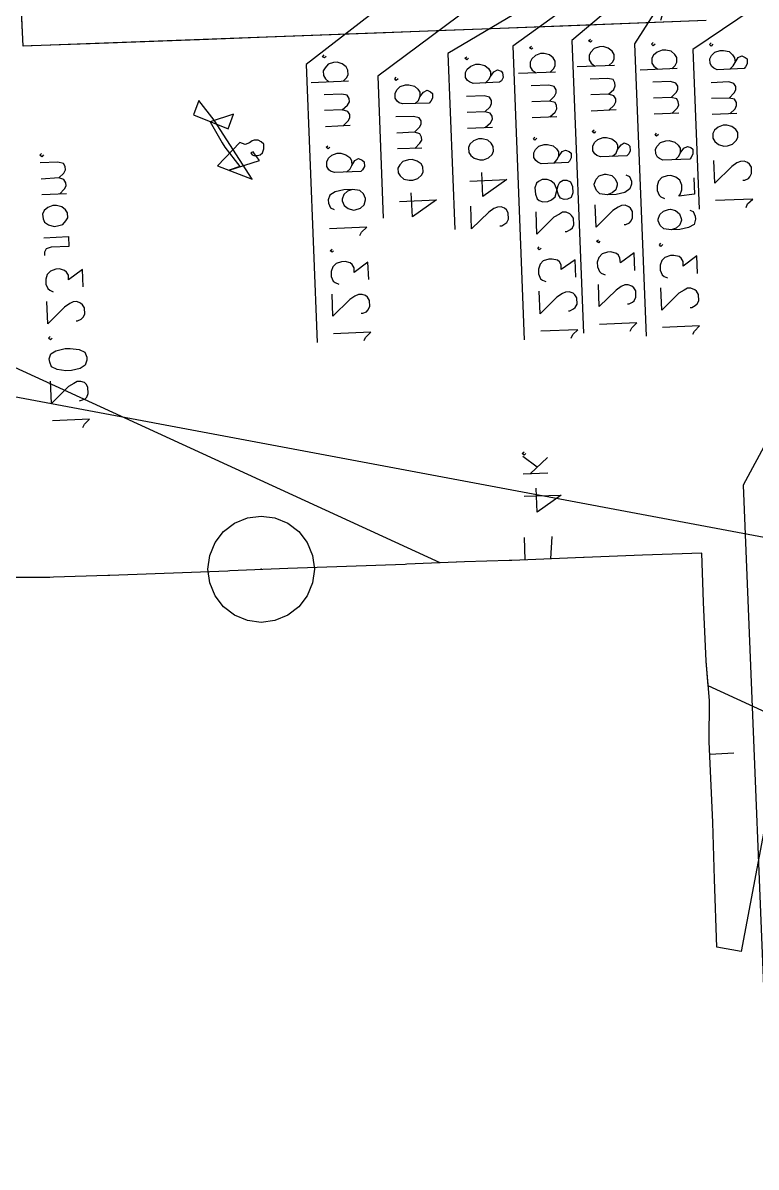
# Model space of a CAD drawing. Header units: metres. Extents: x 131 to 658, y 22 to 173.
# Drawn here: x 398.14 to 418.8, y 30.83 to 63.09 of the extents above; entities that cross this region are included whole.
import ezdxf

# ---------------------------------------------------------------- set-up
doc = ezdxf.new("R2010")
doc.units = ezdxf.units.M
for name, color, linetype in [('BOUNDARY', 7, 'Continuous'), ('BUILDING', 7, 'Continuous'), ('ELECTR_CABLE', 7, 'Continuous'), ('ELECTR_CABLE_COMM', 7, 'Continuous'), ('SEWER', 7, 'Continuous'), ('SIDEWALK_PATH', 7, 'Continuous'), ('TREE', 7, 'Continuous')]:
    doc.layers.add(name, color=color, linetype=linetype)

msp = doc.modelspace()

# ---------------------------------------------------------------- linework, layer by layer
at = {"layer": 'BOUNDARY'}
msp.add_lwpolyline([(417.394, 63.159), (415.019, 63.07), (413.354, 63.004), (411.335, 62.926), (411.335, 62.926), (410.025, 62.882), (408.361, 62.815), (405.032, 62.693), (403.367, 62.626), (400.038, 62.504), (398.374, 62.449), (398.152, 62.438), (398.152, 62.438), (398.063, 64.202)], dxfattribs=at)
at = {"layer": 'BUILDING'}
for points in [[(417.449, 44.395), (417.386, 45.093), (417.32, 46.758), (417.264, 48.144), (415.599, 48.082), (413.954, 48.016), (413.931, 48.015), (411.911, 47.937), (411.843, 47.935), (410.579, 47.892), (409.899, 47.865), (379.687, 61.75), (389.49, 83.08), (442.488, 58.722), (432.685, 37.392)], [(403.534, 60.352), (403.101, 60.906), (402.946, 60.496), (403.922, 60.107), (404.078, 60.518), (403.412, 60.307), (403.412, 60.307), (403.756, 59.708), (403.833, 59.586), (404.255, 59.042), (403.955, 58.942), (404.81, 59.209), (404.666, 59.397), (404.632, 59.453), (404.632, 59.453), (404.566, 59.431), (404.566, 59.431), (404.599, 59.375), (404.599, 59.375), (404.643, 59.353), (404.643, 59.353), (404.754, 59.353), (404.754, 59.353), (404.821, 59.375), (404.821, 59.375), (404.888, 59.431), (404.888, 59.431), (404.932, 59.542), (404.932, 59.542), (404.932, 59.675), (404.932, 59.675), (404.854, 59.741), (404.854, 59.741), (404.766, 59.786), (404.766, 59.786), (404.655, 59.786), (404.655, 59.786), (404.599, 59.763), (404.599, 59.763), (404.521, 59.708), (404.521, 59.708), (404.399, 59.664), (404.399, 59.664), (404.255, 59.719), (403.623, 59.064), (404.599, 58.687)]]:
    msp.add_lwpolyline(points, close=True, dxfattribs=at)
msp.add_lwpolyline([(383.115, 55.332), (420.523, 48.308), (418.381, 36.904), (417.689, 37.034), (417.626, 38.952), (417.574, 40.542), (417.477, 42.826), (417.485, 43.99), (417.386, 45.093), (417.32, 46.758), (417.264, 48.144), (415.599, 48.082), (413.954, 48.016), (413.931, 48.015), (411.911, 47.937), (411.843, 47.935), (410.579, 47.892), (408.96, 47.827), (408.911, 47.825), (405.606, 47.704), (403.967, 47.638), (403.917, 47.637), (400.588, 47.514), (400.538, 47.513), (398.999, 47.461), (398.902, 47.457), (397.43, 47.455)], dxfattribs=at)
at = {"layer": 'ELECTR_CABLE'}
for points in [[(432.874, 76.309), (433.084, 77.263), (418.437, 50.054), (419.211, 30.829)], [(412.311, 50.953), (412.267, 50.908), (412.267, 50.908), (412.211, 50.953), (412.211, 50.953), (412.267, 50.997)], [(412.633, 50.564), (412.223, 50.864)], [(412.922, 50.842), (412.433, 50.376)], [(412.933, 50.398), (412.234, 50.365)], [(412.267, 49.743), (413.31, 49.776), (413.31, 49.776), (412.633, 49.299), (412.633, 49.299), (412.6, 49.976)], [(412.267, 48.578), (412.281, 47.951)], [(413.017, 47.98), (413.055, 48.611)]]:
    msp.add_lwpolyline(points, dxfattribs=at)
at = {"layer": 'ELECTR_CABLE_COMM'}
for points in [[(419.336, 67.454), (419.946, 68.219), (419.946, 68.219), (411.945, 62.438), (411.945, 62.438), (412.267, 54.16)], [(415.94, 67.076), (416.539, 67.853), (416.539, 67.853), (408.139, 61.594), (408.139, 61.594), (408.294, 57.589)], [(412.256, 66.344), (412.844, 67.132), (412.844, 67.132), (406.119, 61.916), (406.119, 61.916), (406.43, 54.082)], [(417.482, 65.534), (418.037, 66.333), (418.037, 66.333), (413.61, 62.593), (413.61, 62.593), (413.931, 54.348)], [(421.832, 65.279), (422.465, 66.022), (422.465, 66.022), (417.016, 62.338), (417.016, 62.338), (417.194, 57.844)], [(414.963, 64.813), (415.64, 65.512), (415.64, 65.512), (410.114, 62.227), (410.114, 62.227), (410.314, 57.267)], [(416.118, 63.17), (416.395, 64.113), (416.395, 64.113), (415.374, 62.504), (415.374, 62.504), (415.696, 54.259)], [(414.176, 62.593), (414.131, 62.549), (414.131, 62.549), (414.076, 62.582), (414.076, 62.582), (414.131, 62.638)], [(412.511, 62.393), (412.467, 62.349), (412.467, 62.349), (412.411, 62.393), (412.411, 62.393), (412.467, 62.438)], [(414.653, 61.894), (414.753, 61.983), (414.753, 61.983), (414.797, 62.072), (414.797, 62.072), (414.797, 62.205), (414.797, 62.205), (414.742, 62.294), (414.742, 62.294), (414.631, 62.382), (414.631, 62.382), (414.486, 62.427), (414.486, 62.427), (414.386, 62.416), (414.386, 62.416), (414.231, 62.371), (414.231, 62.371), (414.142, 62.271), (414.142, 62.271), (414.098, 62.183), (414.098, 62.183), (414.098, 62.049), (414.098, 62.049), (414.153, 61.961), (414.153, 61.961), (414.253, 61.872)], [(415.951, 62.493), (415.896, 62.449), (415.896, 62.449), (415.851, 62.493), (415.851, 62.493), (415.896, 62.538)], [(416.428, 61.794), (416.517, 61.894), (416.517, 61.894), (416.561, 61.983), (416.561, 61.983), (416.561, 62.116), (416.561, 62.116), (416.506, 62.205), (416.506, 62.205), (416.406, 62.294), (416.406, 62.294), (416.251, 62.327), (416.251, 62.327), (416.151, 62.327), (416.151, 62.327), (416.007, 62.271), (416.007, 62.271), (415.907, 62.183), (415.907, 62.183), (415.862, 62.094), (415.862, 62.094), (415.862, 61.961), (415.862, 61.961), (415.918, 61.872), (415.918, 61.872), (416.029, 61.783)], [(417.582, 62.493), (417.527, 62.438), (417.527, 62.438), (417.482, 62.482), (417.482, 62.482), (417.527, 62.527)], [(418.059, 61.783), (418.148, 61.883), (418.148, 61.883), (418.204, 61.972), (418.204, 61.972), (418.292, 62.116), (418.292, 62.116), (418.392, 62.16), (418.392, 62.16), (418.492, 62.116), (418.492, 62.116), (418.548, 62.083), (418.548, 62.083), (418.548, 61.938), (418.548, 61.938), (418.503, 61.85), (418.503, 61.85), (418.459, 61.805), (418.459, 61.805), (417.704, 61.772), (417.704, 61.772), (417.604, 61.816), (417.604, 61.816), (417.549, 61.861), (417.549, 61.861), (417.505, 61.95), (417.505, 61.95), (417.494, 62.083), (417.494, 62.083), (417.538, 62.171), (417.538, 62.171), (417.638, 62.271), (417.638, 62.271), (417.782, 62.316), (417.782, 62.316), (417.882, 62.316), (417.882, 62.316), (418.037, 62.282), (418.037, 62.282), (418.137, 62.194), (418.137, 62.194), (418.193, 62.105), (418.193, 62.105), (418.204, 61.972)], [(406.685, 62.149), (406.641, 62.105), (406.641, 62.105), (406.585, 62.138), (406.585, 62.138), (406.63, 62.194)], [(407.162, 61.45), (407.262, 61.539), (407.262, 61.539), (407.307, 61.628), (407.307, 61.628), (407.296, 61.761), (407.296, 61.761), (407.251, 61.85), (407.251, 61.85), (407.14, 61.938), (407.14, 61.938), (406.996, 61.983), (406.996, 61.983), (406.896, 61.972), (406.896, 61.972), (406.741, 61.927), (406.741, 61.927), (406.652, 61.827), (406.652, 61.827), (406.596, 61.739), (406.596, 61.739), (406.608, 61.606), (406.608, 61.606), (406.663, 61.517), (406.663, 61.517), (406.763, 61.428)], [(410.691, 62.094), (410.647, 62.049), (410.647, 62.049), (410.591, 62.094), (410.591, 62.094), (410.647, 62.138)], [(412.988, 61.694), (413.088, 61.794), (413.088, 61.794), (413.133, 61.883), (413.133, 61.883), (413.133, 62.016), (413.133, 62.016), (413.077, 62.105), (413.077, 62.105), (412.977, 62.194), (412.977, 62.194), (412.822, 62.227), (412.822, 62.227), (412.722, 62.227), (412.722, 62.227), (412.578, 62.171), (412.578, 62.171), (412.478, 62.083), (412.478, 62.083), (412.433, 61.983), (412.433, 61.983), (412.433, 61.85), (412.433, 61.85), (412.489, 61.761), (412.489, 61.761), (412.6, 61.683)], [(411.168, 61.395), (411.268, 61.495), (411.268, 61.495), (411.313, 61.583), (411.313, 61.583), (411.412, 61.717), (411.412, 61.717), (411.512, 61.772), (411.512, 61.772), (411.612, 61.728), (411.612, 61.728), (411.657, 61.683), (411.657, 61.683), (411.668, 61.55), (411.668, 61.55), (411.623, 61.461), (411.623, 61.461), (411.568, 61.417), (411.568, 61.417), (410.824, 61.384), (410.824, 61.384), (410.725, 61.428), (410.725, 61.428), (410.669, 61.472), (410.669, 61.472), (410.614, 61.55), (410.614, 61.55), (410.614, 61.694), (410.614, 61.694), (410.658, 61.783), (410.658, 61.783), (410.758, 61.872), (410.758, 61.872), (410.902, 61.927), (410.902, 61.927), (411.002, 61.927), (411.002, 61.927), (411.157, 61.894), (411.157, 61.894), (411.257, 61.805), (411.257, 61.805), (411.313, 61.717), (411.313, 61.717), (411.313, 61.583)], [(413.144, 61.705), (412.1, 61.661)], [(414.808, 61.894), (413.754, 61.85)], [(416.572, 61.805), (415.529, 61.761)], [(407.318, 61.45), (406.264, 61.406)], [(408.716, 61.517), (408.66, 61.472), (408.66, 61.472), (408.616, 61.517), (408.616, 61.517), (408.66, 61.561)], [(409.193, 60.818), (409.282, 60.906), (409.282, 60.906), (409.326, 61.006), (409.326, 61.006), (409.426, 61.139), (409.426, 61.139), (409.526, 61.195), (409.526, 61.195), (409.626, 61.151), (409.626, 61.151), (409.681, 61.106), (409.681, 61.106), (409.681, 60.973), (409.681, 60.973), (409.637, 60.884), (409.637, 60.884), (409.582, 60.829), (409.582, 60.829), (408.838, 60.807), (408.838, 60.807), (408.738, 60.84), (408.738, 60.84), (408.683, 60.884), (408.683, 60.884), (408.627, 60.973), (408.627, 60.973), (408.627, 61.106), (408.627, 61.106), (408.672, 61.206), (408.672, 61.206), (408.771, 61.295), (408.771, 61.295), (408.916, 61.35), (408.916, 61.35), (409.016, 61.35), (409.016, 61.35), (409.171, 61.306), (409.171, 61.306), (409.271, 61.228), (409.271, 61.228), (409.326, 61.139), (409.326, 61.139), (409.326, 61.006)], [(412.977, 60.884), (413.121, 61.028), (413.121, 61.028), (413.166, 61.117), (413.166, 61.117), (413.166, 61.206), (413.166, 61.206), (413.11, 61.295), (413.11, 61.295), (412.955, 61.339), (412.955, 61.339), (412.456, 61.317)], [(414.642, 61.084), (414.786, 61.217), (414.786, 61.217), (414.83, 61.317), (414.83, 61.317), (414.819, 61.406), (414.819, 61.406), (414.775, 61.495), (414.775, 61.495), (414.619, 61.528), (414.619, 61.528), (414.12, 61.506)], [(416.406, 60.984), (416.55, 61.128), (416.55, 61.128), (416.595, 61.217), (416.595, 61.217), (416.595, 61.306), (416.595, 61.306), (416.539, 61.395), (416.539, 61.395), (416.384, 61.439), (416.384, 61.439), (415.884, 61.417)], [(418.037, 60.973), (418.181, 61.117), (418.181, 61.117), (418.226, 61.206), (418.226, 61.206), (418.226, 61.295), (418.226, 61.295), (418.17, 61.384), (418.17, 61.384), (418.026, 61.428), (418.026, 61.428), (417.527, 61.406)], [(407.14, 60.64), (407.284, 60.773), (407.284, 60.773), (407.34, 60.862), (407.34, 60.862), (407.329, 60.962), (407.329, 60.962), (407.273, 61.051), (407.273, 61.051), (407.129, 61.084), (407.129, 61.084), (406.63, 61.062)], [(411.157, 60.585), (411.302, 60.729), (411.302, 60.729), (411.346, 60.818), (411.346, 60.818), (411.346, 60.906), (411.346, 60.906), (411.29, 60.995), (411.29, 60.995), (411.135, 61.04), (411.135, 61.04), (410.636, 61.017)], [(414.653, 60.629), (414.797, 60.773), (414.797, 60.773), (414.841, 60.862), (414.841, 60.862), (414.841, 60.951), (414.841, 60.951), (414.786, 61.04), (414.786, 61.04), (414.642, 61.084), (414.642, 61.084), (414.142, 61.062)], [(416.428, 60.54), (416.572, 60.684), (416.572, 60.684), (416.617, 60.773), (416.617, 60.773), (416.606, 60.862), (416.606, 60.862), (416.561, 60.951), (416.561, 60.951), (416.406, 60.984), (416.406, 60.984), (415.907, 60.973)], [(412.988, 60.44), (413.133, 60.574), (413.133, 60.574), (413.188, 60.673), (413.188, 60.673), (413.177, 60.762), (413.177, 60.762), (413.133, 60.851), (413.133, 60.851), (412.977, 60.884), (412.977, 60.884), (412.478, 60.862)], [(418.059, 60.529), (418.204, 60.673), (418.204, 60.673), (418.248, 60.762), (418.248, 60.762), (418.248, 60.851), (418.248, 60.851), (418.193, 60.94), (418.193, 60.94), (418.037, 60.973), (418.037, 60.973), (417.538, 60.962)], [(407.162, 60.185), (407.307, 60.329), (407.307, 60.329), (407.351, 60.418), (407.351, 60.418), (407.351, 60.507), (407.351, 60.507), (407.296, 60.596), (407.296, 60.596), (407.14, 60.64), (407.14, 60.64), (406.641, 60.618)], [(409.171, 60.008), (409.315, 60.152), (409.315, 60.152), (409.36, 60.241), (409.36, 60.241), (409.36, 60.329), (409.36, 60.329), (409.304, 60.418), (409.304, 60.418), (409.149, 60.451), (409.149, 60.451), (408.649, 60.44)], [(411.168, 60.141), (411.313, 60.274), (411.313, 60.274), (411.368, 60.374), (411.368, 60.374), (411.357, 60.463), (411.357, 60.463), (411.302, 60.551), (411.302, 60.551), (411.157, 60.585), (411.157, 60.585), (410.658, 60.562)], [(413.188, 60.44), (412.489, 60.418)], [(414.852, 60.64), (414.153, 60.607)], [(416.617, 60.551), (415.929, 60.518)], [(418.259, 60.54), (417.56, 60.507)], [(407.362, 60.196), (406.663, 60.163)], [(411.368, 60.141), (410.669, 60.119)], [(414.275, 60.03), (414.231, 59.985), (414.231, 59.985), (414.176, 60.03), (414.176, 60.03), (414.231, 60.074)], [(418.281, 59.863), (418.281, 59.997), (418.281, 59.997), (418.226, 60.085), (418.226, 60.085), (418.115, 60.174), (418.115, 60.174), (417.971, 60.207), (417.971, 60.207), (417.871, 60.207), (417.871, 60.207), (417.727, 60.152), (417.727, 60.152), (417.627, 60.063), (417.627, 60.063), (417.582, 59.974), (417.582, 59.974), (417.582, 59.841), (417.582, 59.841), (417.638, 59.752), (417.638, 59.752), (417.738, 59.664), (417.738, 59.664), (417.893, 59.619), (417.893, 59.619), (417.993, 59.63), (417.993, 59.63), (418.137, 59.675), (418.137, 59.675), (418.237, 59.775), (418.237, 59.775), (418.281, 59.863)], [(409.182, 59.553), (409.326, 59.697), (409.326, 59.697), (409.382, 59.786), (409.382, 59.786), (409.371, 59.874), (409.371, 59.874), (409.326, 59.963), (409.326, 59.963), (409.171, 60.008), (409.171, 60.008), (408.672, 59.985)], [(411.401, 59.475), (411.39, 59.608), (411.39, 59.608), (411.335, 59.697), (411.335, 59.697), (411.235, 59.786), (411.235, 59.786), (411.08, 59.819), (411.08, 59.819), (410.98, 59.819), (410.98, 59.819), (410.835, 59.763), (410.835, 59.763), (410.736, 59.675), (410.736, 59.675), (410.691, 59.575), (410.691, 59.575), (410.702, 59.442), (410.702, 59.442), (410.758, 59.353), (410.758, 59.353), (410.858, 59.275), (410.858, 59.275), (411.013, 59.231), (411.013, 59.231), (411.113, 59.231), (411.113, 59.231), (411.257, 59.286), (411.257, 59.286), (411.357, 59.386), (411.357, 59.386), (411.401, 59.475)], [(412.622, 59.841), (412.567, 59.786), (412.567, 59.786), (412.522, 59.83), (412.522, 59.83), (412.567, 59.874)], [(414.753, 59.331), (414.852, 59.419), (414.852, 59.419), (414.897, 59.519), (414.897, 59.519), (414.997, 59.653), (414.997, 59.653), (415.085, 59.708), (415.085, 59.708), (415.196, 59.664), (415.196, 59.664), (415.241, 59.619), (415.241, 59.619), (415.252, 59.486), (415.252, 59.486), (415.208, 59.397), (415.208, 59.397), (415.152, 59.342), (415.152, 59.342), (414.409, 59.32), (414.409, 59.32), (414.309, 59.353), (414.309, 59.353), (414.253, 59.397), (414.253, 59.397), (414.198, 59.486), (414.198, 59.486), (414.198, 59.619), (414.198, 59.619), (414.242, 59.719), (414.242, 59.719), (414.342, 59.808), (414.342, 59.808), (414.486, 59.863), (414.486, 59.863), (414.586, 59.863), (414.586, 59.863), (414.73, 59.819), (414.73, 59.819), (414.841, 59.741), (414.841, 59.741), (414.897, 59.653), (414.897, 59.653), (414.897, 59.519)], [(416.051, 59.941), (415.995, 59.897), (415.995, 59.897), (415.951, 59.93), (415.951, 59.93), (415.995, 59.985)], [(416.528, 59.242), (416.617, 59.331), (416.617, 59.331), (416.661, 59.419), (416.661, 59.419), (416.761, 59.564), (416.761, 59.564), (416.861, 59.608), (416.861, 59.608), (416.961, 59.575), (416.961, 59.575), (417.016, 59.53), (417.016, 59.53), (417.016, 59.397), (417.016, 59.397), (416.972, 59.297), (416.972, 59.297), (416.928, 59.253), (416.928, 59.253), (416.173, 59.22), (416.173, 59.22), (416.073, 59.264), (416.073, 59.264), (416.018, 59.309), (416.018, 59.309), (415.973, 59.397), (415.973, 59.397), (415.962, 59.53), (415.962, 59.53), (416.007, 59.619), (416.007, 59.619), (416.106, 59.719), (416.106, 59.719), (416.251, 59.763), (416.251, 59.763), (416.351, 59.775), (416.351, 59.775), (416.506, 59.73), (416.506, 59.73), (416.606, 59.641), (416.606, 59.641), (416.661, 59.564), (416.661, 59.564), (416.661, 59.419)], [(406.785, 59.586), (406.741, 59.542), (406.741, 59.542), (406.685, 59.586), (406.685, 59.586), (406.73, 59.63)], [(407.262, 58.887), (407.362, 58.976), (407.362, 58.976), (407.407, 59.075), (407.407, 59.075), (407.495, 59.209), (407.495, 59.209), (407.595, 59.264), (407.595, 59.264), (407.695, 59.22), (407.695, 59.22), (407.751, 59.175), (407.751, 59.175), (407.762, 59.042), (407.762, 59.042), (407.706, 58.953), (407.706, 58.953), (407.662, 58.898), (407.662, 58.898), (406.918, 58.876), (406.918, 58.876), (406.807, 58.909), (406.807, 58.909), (406.763, 58.953), (406.763, 58.953), (406.707, 59.042), (406.707, 59.042), (406.707, 59.175), (406.707, 59.175), (406.752, 59.275), (406.752, 59.275), (406.841, 59.364), (406.841, 59.364), (406.996, 59.419), (406.996, 59.419), (407.096, 59.419), (407.096, 59.419), (407.24, 59.375), (407.24, 59.375), (407.351, 59.297), (407.351, 59.297), (407.395, 59.209), (407.395, 59.209), (407.407, 59.075)], [(409.382, 59.564), (408.694, 59.542)], [(413.099, 59.131), (413.188, 59.231), (413.188, 59.231), (413.232, 59.32), (413.232, 59.32), (413.332, 59.464), (413.332, 59.464), (413.432, 59.508), (413.432, 59.508), (413.532, 59.464), (413.532, 59.464), (413.587, 59.419), (413.587, 59.419), (413.587, 59.286), (413.587, 59.286), (413.543, 59.198), (413.543, 59.198), (413.499, 59.153), (413.499, 59.153), (412.744, 59.12), (412.744, 59.12), (412.644, 59.164), (412.644, 59.164), (412.589, 59.209), (412.589, 59.209), (412.533, 59.297), (412.533, 59.297), (412.533, 59.431), (412.533, 59.431), (412.578, 59.519), (412.578, 59.519), (412.677, 59.619), (412.677, 59.619), (412.822, 59.664), (412.822, 59.664), (412.922, 59.664), (412.922, 59.664), (413.077, 59.63), (413.077, 59.63), (413.177, 59.542), (413.177, 59.542), (413.232, 59.453), (413.232, 59.453), (413.232, 59.32)], [(409.415, 58.887), (409.404, 59.031), (409.404, 59.031), (409.36, 59.12), (409.36, 59.12), (409.249, 59.198), (409.249, 59.198), (409.104, 59.242), (409.104, 59.242), (409.004, 59.231), (409.004, 59.231), (408.849, 59.186), (408.849, 59.186), (408.76, 59.087), (408.76, 59.087), (408.705, 58.998), (408.705, 58.998), (408.716, 58.865), (408.716, 58.865), (408.771, 58.776), (408.771, 58.776), (408.871, 58.687), (408.871, 58.687), (409.027, 58.654), (409.027, 58.654), (409.127, 58.654), (409.127, 58.654), (409.271, 58.709), (409.271, 58.709), (409.371, 58.798), (409.371, 58.798), (409.415, 58.887)], [(418.426, 58.654), (418.481, 58.654), (418.481, 58.654), (418.581, 58.709), (418.581, 58.709), (418.625, 58.754), (418.625, 58.754), (418.67, 58.842), (418.67, 58.842), (418.67, 59.02), (418.67, 59.02), (418.614, 59.109), (418.614, 59.109), (418.559, 59.153), (418.559, 59.153), (418.459, 59.198), (418.459, 59.198), (418.359, 59.186), (418.359, 59.186), (418.259, 59.142), (418.259, 59.142), (418.115, 59.042), (418.115, 59.042), (417.638, 58.576), (417.638, 58.576), (417.604, 59.209)], [(410.736, 58.632), (411.779, 58.676), (411.779, 58.676), (411.102, 58.199), (411.102, 58.199), (411.068, 58.876)], [(415.13, 58.809), (415.23, 58.765), (415.23, 58.765), (415.285, 58.632), (415.285, 58.632), (415.285, 58.543), (415.285, 58.543), (415.241, 58.41), (415.241, 58.41), (415.097, 58.31), (415.097, 58.31), (414.852, 58.254), (414.852, 58.254), (414.597, 58.243), (414.597, 58.243), (414.398, 58.276), (414.398, 58.276), (414.298, 58.365), (414.298, 58.365), (414.242, 58.498), (414.242, 58.498), (414.231, 58.543), (414.231, 58.543), (414.287, 58.687), (414.287, 58.687), (414.375, 58.776), (414.375, 58.776), (414.531, 58.831), (414.531, 58.831), (414.575, 58.831), (414.575, 58.831), (414.73, 58.787), (414.73, 58.787), (414.83, 58.698), (414.83, 58.698), (414.886, 58.576), (414.886, 58.576), (414.886, 58.521), (414.886, 58.521), (414.841, 58.387), (414.841, 58.387), (414.742, 58.299), (414.742, 58.299), (414.597, 58.243)], [(417.039, 58.72), (417.061, 58.265), (417.061, 58.265), (416.617, 58.21), (416.617, 58.21), (416.661, 58.254), (416.661, 58.254), (416.706, 58.387), (416.706, 58.387), (416.706, 58.521), (416.706, 58.521), (416.65, 58.654), (416.65, 58.654), (416.539, 58.743), (416.539, 58.743), (416.395, 58.787), (416.395, 58.787), (416.295, 58.776), (416.295, 58.776), (416.14, 58.731), (416.14, 58.731), (416.051, 58.632), (416.051, 58.632), (416.007, 58.498), (416.007, 58.498), (416.007, 58.365), (416.007, 58.365), (416.062, 58.232), (416.062, 58.232), (416.118, 58.188), (416.118, 58.188), (416.217, 58.143)], [(407.429, 58.399), (407.284, 58.343), (407.284, 58.343), (407.185, 58.254), (407.185, 58.254), (407.14, 58.121), (407.14, 58.121), (407.14, 58.077), (407.14, 58.077), (407.196, 57.944), (407.196, 57.944), (407.307, 57.855), (407.307, 57.855), (407.451, 57.81), (407.451, 57.81), (407.506, 57.822), (407.506, 57.822), (407.651, 57.866), (407.651, 57.866), (407.751, 57.966), (407.751, 57.966), (407.795, 58.099), (407.795, 58.099), (407.795, 58.143), (407.795, 58.143), (407.739, 58.276), (407.739, 58.276), (407.629, 58.365), (407.629, 58.365), (407.429, 58.399), (407.429, 58.399), (407.185, 58.387), (407.185, 58.387), (406.941, 58.332), (406.941, 58.332), (406.785, 58.232), (406.785, 58.232), (406.741, 58.099), (406.741, 58.099), (406.752, 58.01), (406.752, 58.01), (406.807, 57.877), (406.807, 57.877), (406.907, 57.833)], [(413.632, 58.299), (413.587, 58.166), (413.587, 58.166), (413.488, 58.121), (413.488, 58.121), (413.388, 58.11), (413.388, 58.11), (413.288, 58.154), (413.288, 58.154), (413.232, 58.243), (413.232, 58.243), (413.177, 58.421), (413.177, 58.421), (413.121, 58.554), (413.121, 58.554), (413.01, 58.643), (413.01, 58.643), (412.911, 58.676), (412.911, 58.676), (412.766, 58.676), (412.766, 58.676), (412.666, 58.621), (412.666, 58.621), (412.611, 58.576), (412.611, 58.576), (412.567, 58.443), (412.567, 58.443), (412.578, 58.265), (412.578, 58.265), (412.633, 58.132), (412.633, 58.132), (412.689, 58.088), (412.689, 58.088), (412.788, 58.043), (412.788, 58.043), (412.933, 58.055), (412.933, 58.055), (413.033, 58.099), (413.033, 58.099), (413.133, 58.188), (413.133, 58.188), (413.177, 58.332), (413.177, 58.332), (413.221, 58.51), (413.221, 58.51), (413.266, 58.598), (413.266, 58.598), (413.366, 58.654), (413.366, 58.654), (413.465, 58.654), (413.465, 58.654), (413.565, 58.609), (413.565, 58.609), (413.621, 58.476), (413.621, 58.476), (413.632, 58.299)], [(408.749, 58.055), (409.792, 58.099), (409.792, 58.099), (409.115, 57.622), (409.115, 57.622), (409.082, 58.299)], [(418.514, 57.888), (418.559, 57.988), (418.559, 57.988), (418.703, 58.121), (418.703, 58.121), (417.649, 58.088)], [(411.579, 57.367), (411.634, 57.367), (411.634, 57.367), (411.723, 57.422), (411.723, 57.422), (411.779, 57.466), (411.779, 57.466), (411.823, 57.555), (411.823, 57.555), (411.812, 57.733), (411.812, 57.733), (411.768, 57.822), (411.768, 57.822), (411.712, 57.866), (411.712, 57.866), (411.612, 57.91), (411.612, 57.91), (411.512, 57.899), (411.512, 57.899), (411.412, 57.855), (411.412, 57.855), (411.268, 57.755), (411.268, 57.755), (410.78, 57.289), (410.78, 57.289), (410.758, 57.921)], [(413.421, 57.211), (413.465, 57.211), (413.465, 57.211), (413.565, 57.267), (413.565, 57.267), (413.621, 57.311), (413.621, 57.311), (413.665, 57.4), (413.665, 57.4), (413.654, 57.589), (413.654, 57.589), (413.599, 57.666), (413.599, 57.666), (413.554, 57.711), (413.554, 57.711), (413.443, 57.755), (413.443, 57.755), (413.343, 57.755), (413.343, 57.755), (413.255, 57.699), (413.255, 57.699), (413.099, 57.611), (413.099, 57.611), (412.622, 57.134), (412.622, 57.134), (412.6, 57.766)], [(415.085, 57.411), (415.13, 57.411), (415.13, 57.411), (415.23, 57.455), (415.23, 57.455), (415.274, 57.511), (415.274, 57.511), (415.319, 57.6), (415.319, 57.6), (415.319, 57.777), (415.319, 57.777), (415.263, 57.866), (415.263, 57.866), (415.208, 57.91), (415.208, 57.91), (415.108, 57.955), (415.108, 57.955), (415.008, 57.944), (415.008, 57.944), (414.908, 57.899), (414.908, 57.899), (414.764, 57.799), (414.764, 57.799), (414.287, 57.333), (414.287, 57.333), (414.264, 57.966)], [(416.928, 57.81), (417.027, 57.777), (417.027, 57.777), (417.083, 57.644), (417.083, 57.644), (417.094, 57.555), (417.094, 57.555), (417.05, 57.411), (417.05, 57.411), (416.894, 57.322), (416.894, 57.322), (416.65, 57.267), (416.65, 57.267), (416.406, 57.256), (416.406, 57.256), (416.195, 57.289), (416.195, 57.289), (416.095, 57.378), (416.095, 57.378), (416.04, 57.511), (416.04, 57.511), (416.04, 57.555), (416.04, 57.555), (416.084, 57.688), (416.084, 57.688), (416.184, 57.788), (416.184, 57.788), (416.328, 57.833), (416.328, 57.833), (416.384, 57.844), (416.384, 57.844), (416.528, 57.799), (416.528, 57.799), (416.639, 57.711), (416.639, 57.711), (416.683, 57.577), (416.683, 57.577), (416.695, 57.533), (416.695, 57.533), (416.65, 57.4), (416.65, 57.4), (416.55, 57.3), (416.55, 57.3), (416.406, 57.256)], [(407.629, 57.1), (407.684, 57.189), (407.684, 57.189), (407.828, 57.333), (407.828, 57.333), (406.774, 57.289)], [(414.398, 56.934), (414.353, 56.889), (414.353, 56.889), (414.298, 56.934), (414.298, 56.934), (414.353, 56.978)], [(416.173, 56.845), (416.118, 56.79), (416.118, 56.79), (416.073, 56.834), (416.073, 56.834), (416.118, 56.878)], [(406.896, 56.667), (406.852, 56.623), (406.852, 56.623), (406.796, 56.667), (406.796, 56.667), (406.852, 56.712)], [(412.744, 56.734), (412.689, 56.69), (412.689, 56.69), (412.644, 56.734), (412.644, 56.734), (412.689, 56.778)], [(415.385, 56.113), (415.363, 56.612), (415.363, 56.612), (414.975, 56.323), (414.975, 56.323), (414.963, 56.457), (414.963, 56.457), (414.919, 56.545), (414.919, 56.545), (414.864, 56.59), (414.864, 56.59), (414.708, 56.634), (414.708, 56.634), (414.608, 56.623), (414.608, 56.623), (414.464, 56.579), (414.464, 56.579), (414.364, 56.479), (414.364, 56.479), (414.32, 56.346), (414.32, 56.346), (414.331, 56.213), (414.331, 56.213), (414.386, 56.079), (414.386, 56.079), (414.431, 56.035), (414.431, 56.035), (414.542, 55.991)], [(417.15, 56.024), (417.127, 56.523), (417.127, 56.523), (416.739, 56.235), (416.739, 56.235), (416.739, 56.368), (416.739, 56.368), (416.683, 56.457), (416.683, 56.457), (416.628, 56.501), (416.628, 56.501), (416.484, 56.534), (416.484, 56.534), (416.384, 56.534), (416.384, 56.534), (416.228, 56.479), (416.228, 56.479), (416.14, 56.39), (416.14, 56.39), (416.095, 56.257), (416.095, 56.257), (416.095, 56.124), (416.095, 56.124), (416.151, 55.991), (416.151, 55.991), (416.206, 55.946), (416.206, 55.946), (416.306, 55.902)], [(407.884, 55.857), (407.862, 56.346), (407.862, 56.346), (407.473, 56.057), (407.473, 56.057), (407.473, 56.19), (407.473, 56.19), (407.418, 56.279), (407.418, 56.279), (407.362, 56.323), (407.362, 56.323), (407.218, 56.368), (407.218, 56.368), (407.118, 56.357), (407.118, 56.357), (406.963, 56.312), (406.963, 56.312), (406.874, 56.213), (406.874, 56.213), (406.83, 56.079), (406.83, 56.079), (406.83, 55.946), (406.83, 55.946), (406.885, 55.813), (406.885, 55.813), (406.941, 55.769), (406.941, 55.769), (407.04, 55.724)], [(413.721, 55.924), (413.698, 56.412), (413.698, 56.412), (413.31, 56.135), (413.31, 56.135), (413.31, 56.268), (413.31, 56.268), (413.255, 56.357), (413.255, 56.357), (413.199, 56.401), (413.199, 56.401), (413.055, 56.434), (413.055, 56.434), (412.955, 56.434), (412.955, 56.434), (412.8, 56.379), (412.8, 56.379), (412.711, 56.29), (412.711, 56.29), (412.666, 56.146), (412.666, 56.146), (412.666, 56.013), (412.666, 56.013), (412.722, 55.88), (412.722, 55.88), (412.777, 55.835), (412.777, 55.835), (412.877, 55.802)], [(413.51, 54.97), (413.554, 54.97), (413.554, 54.97), (413.654, 55.025), (413.654, 55.025), (413.698, 55.07), (413.698, 55.07), (413.754, 55.158), (413.754, 55.158), (413.743, 55.336), (413.743, 55.336), (413.687, 55.425), (413.687, 55.425), (413.643, 55.469), (413.643, 55.469), (413.532, 55.513), (413.532, 55.513), (413.432, 55.502), (413.432, 55.502), (413.343, 55.458), (413.343, 55.458), (413.188, 55.358), (413.188, 55.358), (412.711, 54.892), (412.711, 54.892), (412.689, 55.524)], [(415.174, 55.169), (415.219, 55.169), (415.219, 55.169), (415.319, 55.214), (415.319, 55.214), (415.363, 55.258), (415.363, 55.258), (415.407, 55.358), (415.407, 55.358), (415.407, 55.536), (415.407, 55.536), (415.352, 55.624), (415.352, 55.624), (415.296, 55.669), (415.296, 55.669), (415.196, 55.702), (415.196, 55.702), (415.097, 55.702), (415.097, 55.702), (414.997, 55.658), (414.997, 55.658), (414.852, 55.558), (414.852, 55.558), (414.375, 55.092), (414.375, 55.092), (414.353, 55.713)], [(416.939, 55.07), (416.983, 55.07), (416.983, 55.07), (417.083, 55.125), (417.083, 55.125), (417.138, 55.169), (417.138, 55.169), (417.183, 55.258), (417.183, 55.258), (417.172, 55.436), (417.172, 55.436), (417.116, 55.524), (417.116, 55.524), (417.072, 55.569), (417.072, 55.569), (416.961, 55.613), (416.961, 55.613), (416.861, 55.613), (416.861, 55.613), (416.772, 55.558), (416.772, 55.558), (416.617, 55.469), (416.617, 55.469), (416.14, 54.992), (416.14, 54.992), (416.118, 55.624)], [(407.673, 54.903), (407.717, 54.903), (407.717, 54.903), (407.817, 54.947), (407.817, 54.947), (407.862, 54.992), (407.862, 54.992), (407.917, 55.092), (407.917, 55.092), (407.906, 55.269), (407.906, 55.269), (407.85, 55.358), (407.85, 55.358), (407.795, 55.402), (407.795, 55.402), (407.695, 55.436), (407.695, 55.436), (407.595, 55.436), (407.595, 55.436), (407.495, 55.391), (407.495, 55.391), (407.351, 55.291), (407.351, 55.291), (406.874, 54.825), (406.874, 54.825), (406.852, 55.447)], [(415.252, 54.404), (415.296, 54.493), (415.296, 54.493), (415.441, 54.637), (415.441, 54.637), (414.386, 54.592)], [(417.016, 54.315), (417.061, 54.404), (417.061, 54.404), (417.205, 54.548), (417.205, 54.548), (416.162, 54.504)], [(407.751, 54.137), (407.795, 54.226), (407.795, 54.226), (407.939, 54.37), (407.939, 54.37), (406.896, 54.326)], [(413.587, 54.204), (413.632, 54.304), (413.632, 54.304), (413.776, 54.437), (413.776, 54.437), (412.733, 54.404)]]:
    msp.add_lwpolyline(points, dxfattribs=at)
at = {"layer": 'GROUND'}
msp.add_lwpolyline([(406.353, 47.688), (406.302, 47.3), (406.152, 46.938), (405.914, 46.627), (405.603, 46.389), (405.241, 46.239), (404.853, 46.188), (404.465, 46.239), (404.103, 46.389), (403.792, 46.627), (403.554, 46.938), (403.404, 47.3), (403.353, 47.688), (403.404, 48.076), (403.554, 48.438), (403.792, 48.749), (404.103, 48.987), (404.465, 49.137), (404.853, 49.188), (405.241, 49.137), (405.603, 48.987), (405.914, 48.749), (406.152, 48.438), (406.302, 48.076)], close=True, dxfattribs=at)
at = {"layer": 'SEWER'}
for points in [[(398.718, 59.375), (398.673, 59.32), (398.673, 59.32), (398.618, 59.364), (398.618, 59.364), (398.662, 59.408)], [(399.151, 58.72), (399.295, 58.854), (399.295, 58.854), (399.339, 58.953), (399.339, 58.953), (399.328, 59.042), (399.328, 59.042), (399.284, 59.131), (399.284, 59.131), (399.128, 59.164), (399.128, 59.164), (398.629, 59.142)], [(399.173, 58.265), (399.317, 58.41), (399.317, 58.41), (399.361, 58.498), (399.361, 58.498), (399.35, 58.587), (399.35, 58.587), (399.295, 58.676), (399.295, 58.676), (399.151, 58.72), (399.151, 58.72), (398.651, 58.687)], [(399.372, 58.276), (398.673, 58.243)], [(399.406, 57.6), (399.395, 57.733), (399.395, 57.733), (399.339, 57.822), (399.339, 57.822), (399.239, 57.91), (399.239, 57.91), (399.084, 57.944), (399.084, 57.944), (398.984, 57.944), (398.984, 57.944), (398.84, 57.888), (398.84, 57.888), (398.74, 57.799), (398.74, 57.799), (398.696, 57.699), (398.696, 57.699), (398.707, 57.566), (398.707, 57.566), (398.751, 57.478), (398.751, 57.478), (398.862, 57.4), (398.862, 57.4), (399.017, 57.355), (399.017, 57.355), (399.117, 57.367), (399.117, 57.367), (399.262, 57.411), (399.262, 57.411), (399.35, 57.511), (399.35, 57.511), (399.406, 57.6)], [(398.729, 57.034), (399.428, 57.067), (399.428, 57.067), (399.439, 56.79), (399.439, 56.79), (398.94, 56.767), (398.94, 56.767), (398.795, 56.723), (398.795, 56.723), (398.751, 56.623), (398.751, 56.623), (398.751, 56.534)], [(399.839, 55.647), (399.816, 56.135), (399.816, 56.135), (399.428, 55.846), (399.428, 55.846), (399.428, 55.979), (399.428, 55.979), (399.372, 56.068), (399.372, 56.068), (399.317, 56.113), (399.317, 56.113), (399.173, 56.157), (399.173, 56.157), (399.073, 56.146), (399.073, 56.146), (398.918, 56.09), (398.918, 56.09), (398.829, 56.002), (398.829, 56.002), (398.784, 55.869), (398.784, 55.869), (398.784, 55.724), (398.784, 55.724), (398.84, 55.602), (398.84, 55.602), (398.895, 55.558), (398.895, 55.558), (398.995, 55.513)], [(399.639, 54.692), (399.683, 54.692), (399.683, 54.692), (399.783, 54.737), (399.783, 54.737), (399.839, 54.792), (399.839, 54.792), (399.883, 54.881), (399.883, 54.881), (399.872, 55.058), (399.872, 55.058), (399.816, 55.147), (399.816, 55.147), (399.761, 55.192), (399.761, 55.192), (399.661, 55.236), (399.661, 55.236), (399.561, 55.225), (399.561, 55.225), (399.461, 55.181), (399.461, 55.181), (399.317, 55.081), (399.317, 55.081), (398.84, 54.603), (398.84, 54.603), (398.818, 55.236)], [(398.962, 54.204), (398.918, 54.16), (398.918, 54.16), (398.862, 54.204), (398.862, 54.204), (398.906, 54.248)], [(399.938, 53.583), (399.894, 53.438), (399.894, 53.438), (399.75, 53.35), (399.75, 53.35), (399.506, 53.294), (399.506, 53.294), (399.35, 53.283), (399.35, 53.283), (399.106, 53.316), (399.106, 53.316), (398.951, 53.394), (398.951, 53.394), (398.895, 53.527), (398.895, 53.527), (398.884, 53.616), (398.884, 53.616), (398.929, 53.76), (398.929, 53.76), (399.073, 53.849), (399.073, 53.849), (399.328, 53.915), (399.328, 53.915), (399.472, 53.915), (399.472, 53.915), (399.728, 53.882), (399.728, 53.882), (399.883, 53.805), (399.883, 53.805), (399.938, 53.671), (399.938, 53.671), (399.938, 53.583)], [(399.739, 52.44), (399.794, 52.451), (399.794, 52.451), (399.894, 52.495), (399.894, 52.495), (399.938, 52.539), (399.938, 52.539), (399.983, 52.639), (399.983, 52.639), (399.972, 52.817), (399.972, 52.817), (399.927, 52.906), (399.927, 52.906), (399.872, 52.95), (399.872, 52.95), (399.772, 52.983), (399.772, 52.983), (399.672, 52.983), (399.672, 52.983), (399.572, 52.928), (399.572, 52.928), (399.428, 52.839), (399.428, 52.839), (398.951, 52.362), (398.951, 52.362), (398.918, 52.994)], [(399.827, 51.685), (399.872, 51.774), (399.872, 51.774), (400.016, 51.918), (400.016, 51.918), (398.973, 51.874)], [(417.492, 42.468), (418.17, 42.508)]]:
    msp.add_lwpolyline(points, dxfattribs=at)
at = {"layer": 'SIDEWALK_PATH'}
msp.add_lwpolyline([(417.394, 63.159), (411.335, 62.926), (398.152, 62.438), (398.096, 63.625)], dxfattribs=at)
at = {"layer": 'TREE'}
msp.add_point((404.853, 47.688), dxfattribs=at)

doc.saveas('drawing.dxf')
